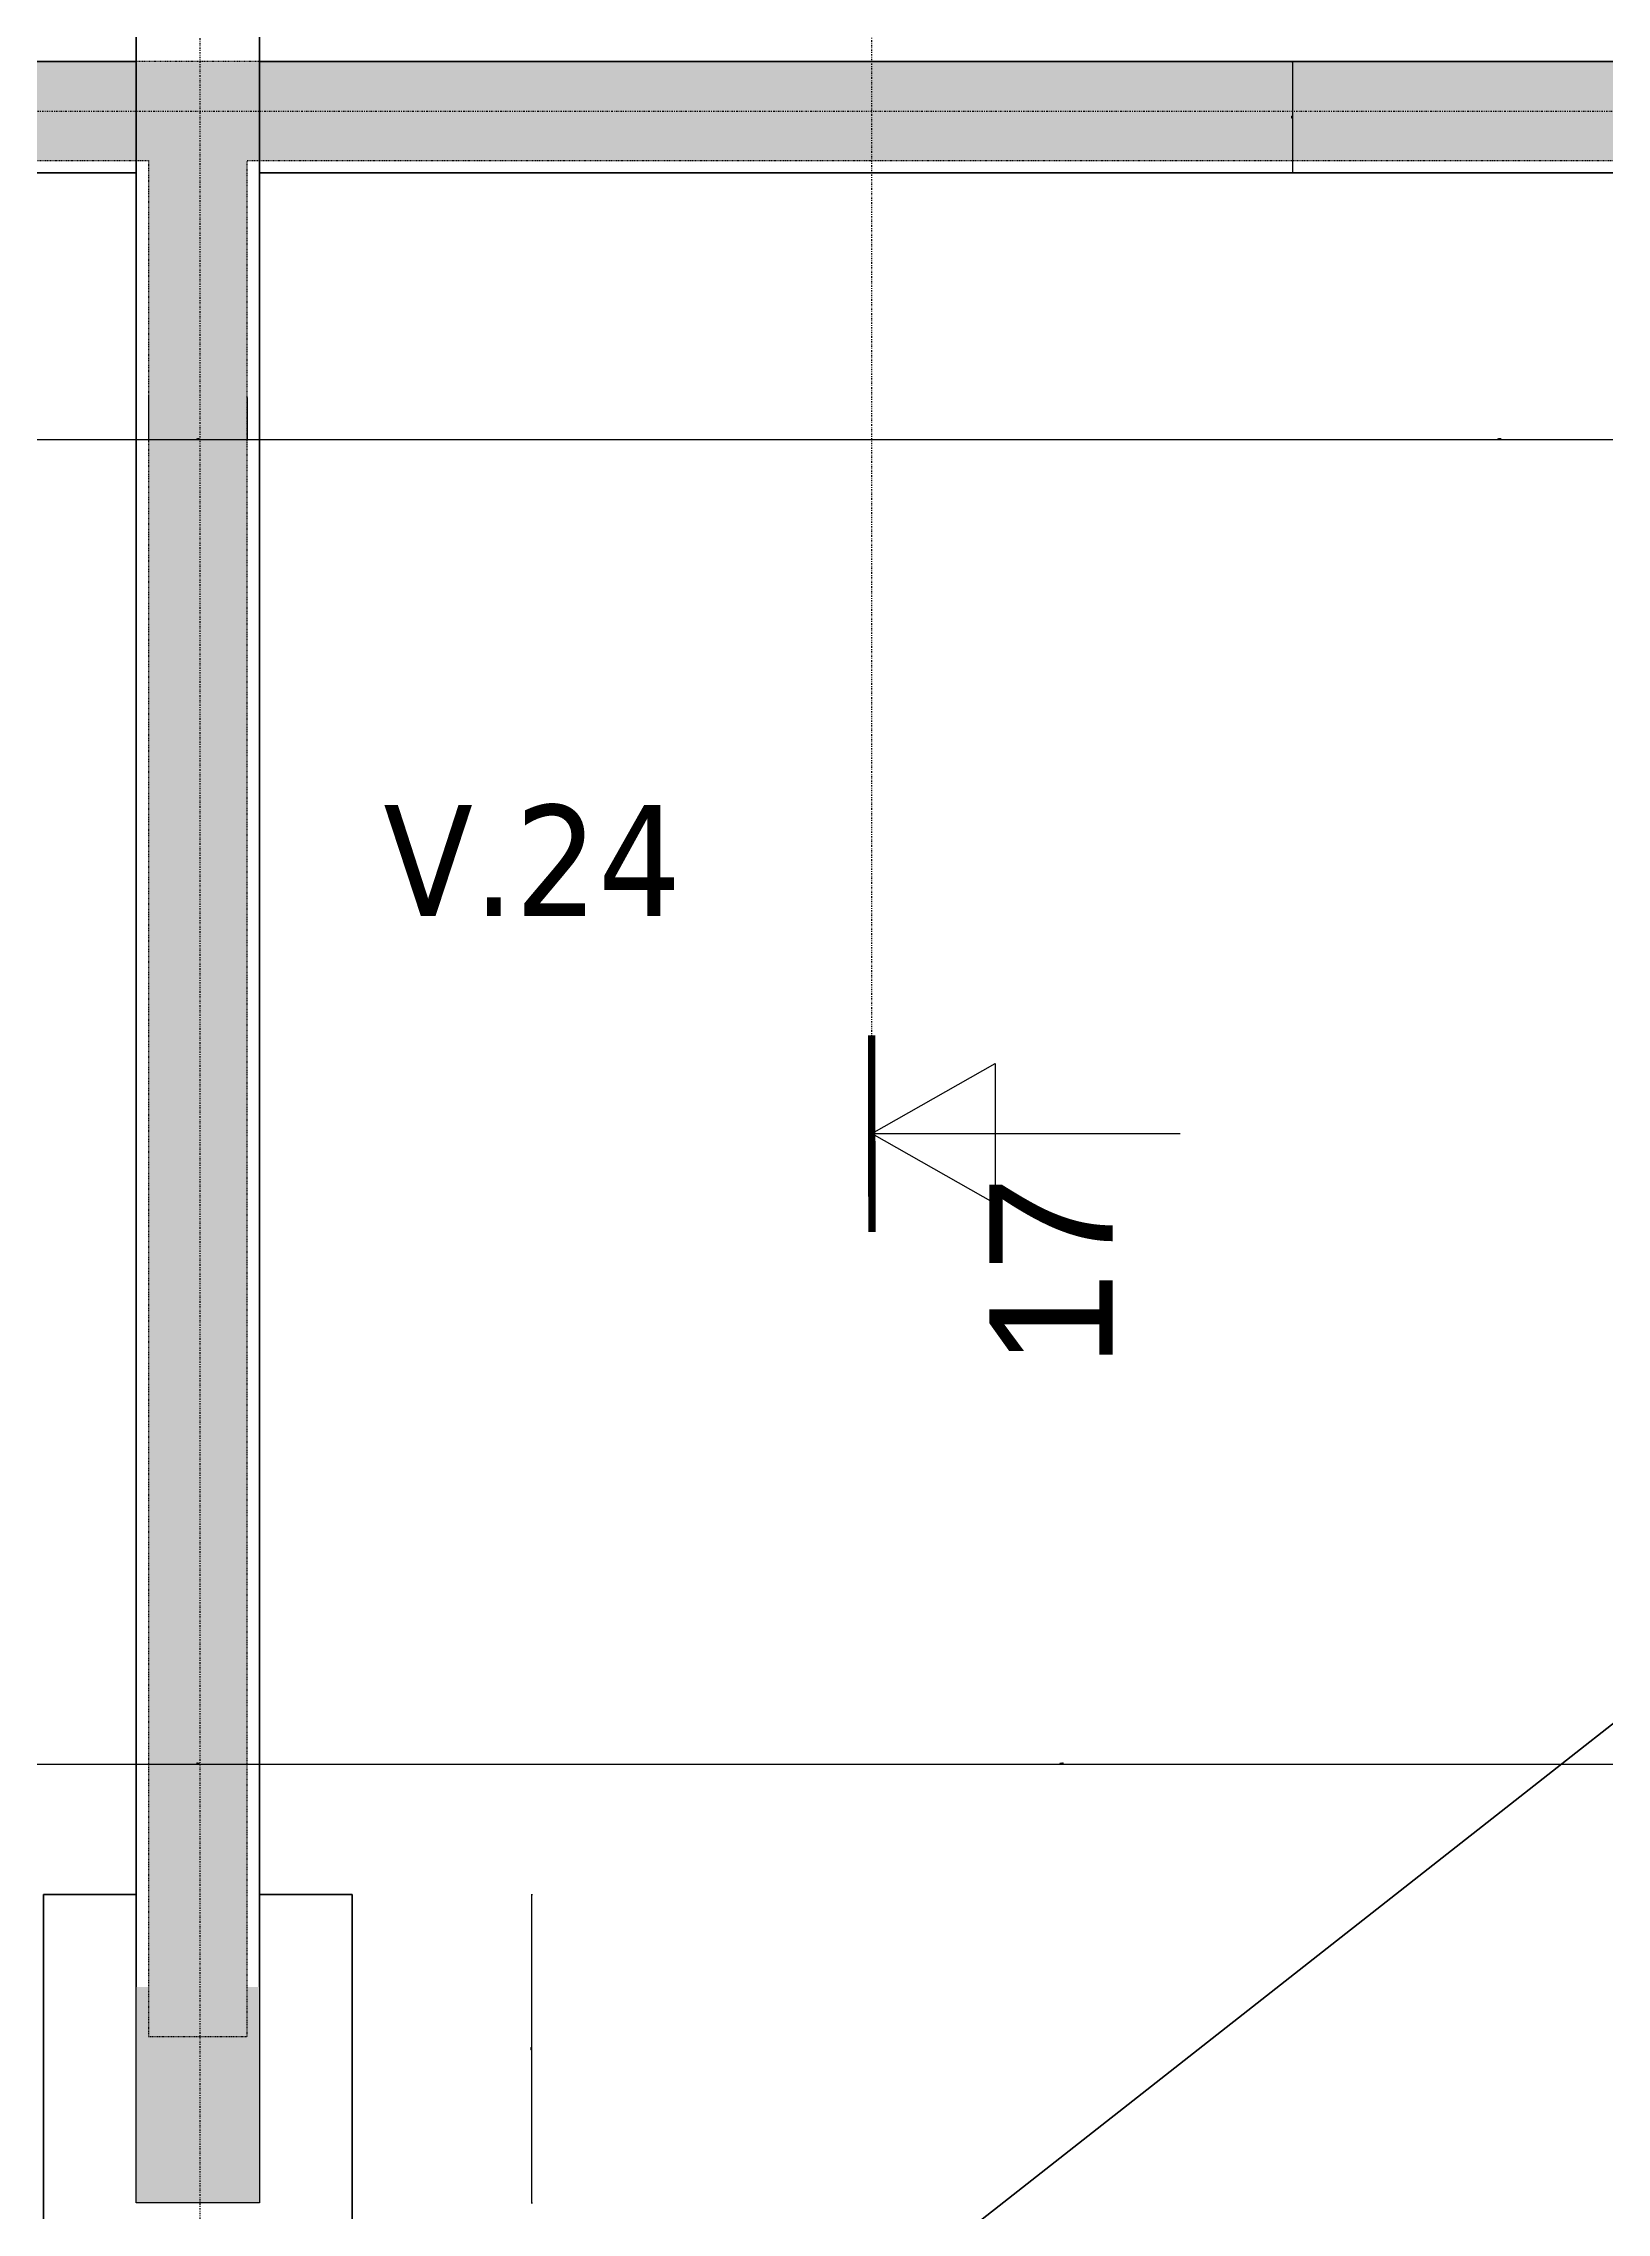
# Model space of a CAD drawing. Extents: x -12912 to 27386, y 1818 to 8189.
# Drawn here: x 4071 to 4324.4, y 6907.2 to 7258.9 of the extents above; entities that cross this region are included whole.
import ezdxf

# ---------------------------------------------------------------- set-up
doc = ezdxf.new("R2010")
doc.units = 0
doc.header["$MEASUREMENT"] = 0
for name, pattern in [('CACHE2', [4.7625, 3.175, -1.5875]), ('GrDotted', [0.4, 0.1, -0.1, 0.1, -0.1]), ('GrFeatureAxis', [0.85, 0.25, -0.2, 0.1, -0.2, 0.1]), ('STRICHPUNKT2_S11', [0.9, 0.7, -0.1, 0, -0.1])]:
    doc.linetypes.add(name, pattern=pattern)
doc.layers.get('0').update_dxf_attribs({"linetype": 'CONTINUOUS'})
doc.layers.get('DEFPOINTS').update_dxf_attribs({"linetype": 'CONTINUOUS'})
for name, color, linetype in [('K_ENT_M_Building_Coffrage PH Sous sol', 7, 'CONTINUOUS'), ('STR_AXES_REPERE', 1, 'CONTINUOUS'), ('STR_COTATION', 1, 'CONTINUOUS'), ('STR_SURCH', 9, 'CACHE2'), ('STR_TXT_V', 102, 'CONTINUOUS')]:
    doc.layers.add(name, color=color, linetype=linetype)
for name, color, linetype, lineweight in [('STR_AXES', 4, 'STRICHPUNKT2_S11', 25), ('STR_DALLES', 103, 'CONTINUOUS', 35), ('STR_dob_dalles', 130, 'CONTINUOUS', 35), ('STR_POUTRES', 102, 'CONTINUOUS', 35), ('STR_VOILES', 6, 'CONTINUOUS', 70)]:
    doc.layers.add(name, color=color, linetype=linetype, lineweight=lineweight)
doc.styles.add('EPAIS', font='TAHOMA.TTF')
doc.styles.add('GrCut', font='swissli.ttf', dxfattribs={"height": 0.2})
doc.styles.add('GrDimensions', font='simplex.shx')
doc.dimstyles.new('GrDimensions', dxfattribs={"dimtxt": 0.09, "dimasz": 0.05, "dimexe": 0.07, "dimexo": 0, "dimgap": 0.05, "dimtad": 1, "dimzin": 0, "dimdsep": 46, "dimtxsty": 'GrDimensions', "dimblk": 'ARCHTICK', "dimblk1": 'ARCHTICK', "dimblk2": 'ARCHTICK', "dimcen": 0.09, "dimadec": 0, "dimazin": 0, "dimtfac": 1, "dimtdec": 4, "dimtmove": 0, "dimatfit": 3, "dimldrblk": 'OPEN30', "dimfxl": 0, "dimtolj": 1, "dimtzin": 0, "dimarcsym": 0})
doc.dimstyles.new('Novo_MALKO', dxfattribs={"dimscale": 1.3, "dimtxt": 0.09, "dimasz": 0.05, "dimexe": 0.07, "dimexo": 0, "dimgap": 0.05, "dimtad": 1, "dimdec": 0, "dimlfac": 100, "dimzin": 0, "dimdsep": 46, "dimtxsty": 'GrDimensions', "dimblk": 'ARCHTICK', "dimcen": 0.09, "dimadec": 0, "dimazin": 0, "dimtfac": 1, "dimtdec": 0, "dimtmove": 0, "dimatfit": 3, "dimldrblk": 'OPEN30', "dimfxl": 0, "dimtolj": 1, "dimtzin": 0, "dimarcsym": 0})
pattern_1 = [(0, (5243.0074, 5883.9378), (1.190625, 2.38125), [0, -2.38125])]

# ---------------------------------------------------------------- blocks, each defined once
blk = doc.blocks.new('_ArchTick')
at = {"color": 0, "linetype": 'ByBlock', "const_width": 0.15}
blk.add_lwpolyline([(-0.5, -0.5), (0.5, 0.5)], dxfattribs=at)
blk = doc.blocks.new('*D178')
at = {"layer": 'DEFPOINTS', "color": 0, "linetype": 'Continuous'}
for p in [(3826.01, 6976.98), (4086.01, 6979.94), (4086.01, 6976.98)]:
    blk.add_point(p, dxfattribs=at)
at = {"layer": 'STR_COTATION', "color": 0, "linetype": 'Continuous', "lineweight": -2}
for p, q in [((3826.01, 6976.98), (3826.01, 6980.03)), ((3826.01, 6979.94), (4086.01, 6979.94)), ((4086.01, 6976.98), (4086.01, 6980.03))]:
    blk.add_line(p, q, dxfattribs=at)
at = {"layer": 'STR_COTATION', "color": 0, "linetype": 'Continuous', "lineweight": -2, "xscale": 0.065, "yscale": 0.065, "zscale": 0.065, "rotation": 180}
blk.add_blockref('_ArchTick', (3826.01, 6979.94), dxfattribs=at)
at = {"layer": 'STR_COTATION', "color": 0, "linetype": 'Continuous', "lineweight": -2, "xscale": 0.065, "yscale": 0.065, "zscale": 0.065}
blk.add_blockref('_ArchTick', (4086.01, 6979.94), dxfattribs=at)
at = {"layer": 'STR_COTATION', "color": 0, "linetype": 'Continuous', "lineweight": -3, "insert": (3956.01, 6980.06), "char_height": 0.117, "attachment_point": 5, "style": 'GrDimensions'}
blk.add_mtext('\\A1;260.00', dxfattribs=at)
blk = doc.blocks.new('_Open30')
at = {"color": 0, "linetype": 'ByBlock', "lineweight": -2}
for p, q in [((-1, 0.3), (0, 0)), ((0, 0), (-1, -0.3)), ((0, 0), (-1, 0))]:
    blk.add_line(p, q, dxfattribs=at)
blk = doc.blocks.new('*D179')
at = {"layer": 'DEFPOINTS', "color": 0, "linetype": 'Continuous'}
for p in [(4086.01, 6976.98), (4106.01, 6979.94), (4106.01, 6976.98)]:
    blk.add_point(p, dxfattribs=at)
at = {"layer": 'STR_COTATION', "color": 0, "linetype": 'Continuous', "lineweight": -2}
for p, q in [((4086.01, 6976.98), (4086.01, 6980.03)), ((4086.01, 6979.94), (4106.01, 6979.94)), ((4106.01, 6976.98), (4106.01, 6980.03))]:
    blk.add_line(p, q, dxfattribs=at)
at = {"layer": 'STR_COTATION', "color": 0, "linetype": 'Continuous', "lineweight": -2, "xscale": 0.065, "yscale": 0.065, "zscale": 0.065, "rotation": 180}
blk.add_blockref('_ArchTick', (4086.01, 6979.94), dxfattribs=at)
at = {"layer": 'STR_COTATION', "color": 0, "linetype": 'Continuous', "lineweight": -2, "xscale": 0.065, "yscale": 0.065, "zscale": 0.065}
blk.add_blockref('_ArchTick', (4106.01, 6979.94), dxfattribs=at)
at = {"layer": 'STR_COTATION', "color": 0, "linetype": 'Continuous', "lineweight": -3, "insert": (4096.01, 6980.06), "char_height": 0.117, "attachment_point": 5, "style": 'GrDimensions'}
blk.add_mtext('\\A1;2000', dxfattribs=at)
blk = doc.blocks.new('*D180')
at = {"layer": 'DEFPOINTS', "color": 0, "linetype": 'Continuous'}
for p in [(4106.01, 6976.98), (4366.01, 6979.94), (4366.01, 6976.98)]:
    blk.add_point(p, dxfattribs=at)
at = {"layer": 'STR_COTATION', "color": 0, "linetype": 'Continuous', "lineweight": -2}
for p, q in [((4106.01, 6976.98), (4106.01, 6980.03)), ((4106.01, 6979.94), (4366.01, 6979.94)), ((4366.01, 6976.98), (4366.01, 6980.03))]:
    blk.add_line(p, q, dxfattribs=at)
at = {"layer": 'STR_COTATION', "color": 0, "linetype": 'Continuous', "lineweight": -2, "xscale": 0.065, "yscale": 0.065, "zscale": 0.065, "rotation": 180}
blk.add_blockref('_ArchTick', (4106.01, 6979.94), dxfattribs=at)
at = {"layer": 'STR_COTATION', "color": 0, "linetype": 'Continuous', "lineweight": -2, "xscale": 0.065, "yscale": 0.065, "zscale": 0.065}
blk.add_blockref('_ArchTick', (4366.01, 6979.94), dxfattribs=at)
at = {"layer": 'STR_COTATION', "color": 0, "linetype": 'Continuous', "lineweight": -3, "insert": (4236.01, 6980.06), "char_height": 0.117, "attachment_point": 5, "style": 'GrDimensions'}
blk.add_mtext('\\A1;260.00', dxfattribs=at)
blk = doc.blocks.new('*D310')
at = {"layer": 'DEFPOINTS', "color": 0, "linetype": 'Continuous'}
for p in [(4088.01, 7201.87), (3545.06, 7200.67), (4088.01, 7194.64)]:
    blk.add_point(p, dxfattribs=at)
at = {"layer": 'STR_COTATION', "color": 0, "linetype": 'Continuous', "lineweight": -2}
for p, q in [((4088.01, 7201.87), (4088.01, 7194.55)), ((3545.06, 7200.67), (3545.06, 7194.55)), ((3545.06, 7194.64), (4088.01, 7194.64))]:
    blk.add_line(p, q, dxfattribs=at)
at = {"layer": 'STR_COTATION', "color": 0, "linetype": 'Continuous', "lineweight": -2, "xscale": 0.065, "yscale": 0.065, "zscale": 0.065, "rotation": 180}
blk.add_blockref('_ArchTick', (3545.06, 7194.64), dxfattribs=at)
at = {"layer": 'STR_COTATION', "color": 0, "linetype": 'Continuous', "lineweight": -2, "xscale": 0.065, "yscale": 0.065, "zscale": 0.065}
blk.add_blockref('_ArchTick', (4088.01, 7194.64), dxfattribs=at)
at = {"layer": 'STR_COTATION', "color": 0, "linetype": 'Continuous', "lineweight": -3, "insert": (3816.53, 7194.77), "char_height": 0.117, "attachment_point": 5, "style": 'GrDimensions'}
blk.add_mtext('\\A1;542.95', dxfattribs=at)
blk = doc.blocks.new('*D311')
at = {"layer": 'DEFPOINTS', "color": 0, "linetype": 'Continuous'}
for p in [(4088.01, 7201.87), (4104.01, 7201.45), (4104.01, 7194.64)]:
    blk.add_point(p, dxfattribs=at)
at = {"layer": 'STR_COTATION', "color": 0, "linetype": 'Continuous', "lineweight": -2}
for p, q in [((4088.01, 7201.87), (4088.01, 7194.55)), ((4104.01, 7201.45), (4104.01, 7194.55)), ((4088.01, 7194.64), (4104.01, 7194.64))]:
    blk.add_line(p, q, dxfattribs=at)
at = {"layer": 'STR_COTATION', "color": 0, "linetype": 'Continuous', "lineweight": -2, "xscale": 0.065, "yscale": 0.065, "zscale": 0.065, "rotation": 180}
blk.add_blockref('_ArchTick', (4088.01, 7194.64), dxfattribs=at)
at = {"layer": 'STR_COTATION', "color": 0, "linetype": 'Continuous', "lineweight": -2, "xscale": 0.065, "yscale": 0.065, "zscale": 0.065}
blk.add_blockref('_ArchTick', (4104.01, 7194.64), dxfattribs=at)
at = {"layer": 'STR_COTATION', "color": 0, "linetype": 'Continuous', "lineweight": -3, "insert": (4096.01, 7194.77), "char_height": 0.117, "attachment_point": 5, "style": 'GrDimensions'}
blk.add_mtext('\\A1;1600', dxfattribs=at)
blk = doc.blocks.new('*D312')
at = {"layer": 'DEFPOINTS', "color": 0, "linetype": 'Continuous'}
for p in [(4104.01, 7201.45), (4509.96, 7200.09), (4509.96, 7194.64)]:
    blk.add_point(p, dxfattribs=at)
at = {"layer": 'STR_COTATION', "color": 0, "linetype": 'Continuous', "lineweight": -2}
for p, q in [((4104.01, 7201.45), (4104.01, 7194.55)), ((4509.96, 7200.09), (4509.96, 7194.55)), ((4104.01, 7194.64), (4509.96, 7194.64))]:
    blk.add_line(p, q, dxfattribs=at)
at = {"layer": 'STR_COTATION', "color": 0, "linetype": 'Continuous', "lineweight": -2, "xscale": 0.065, "yscale": 0.065, "zscale": 0.065, "rotation": 180}
blk.add_blockref('_ArchTick', (4104.01, 7194.64), dxfattribs=at)
at = {"layer": 'STR_COTATION', "color": 0, "linetype": 'Continuous', "lineweight": -2, "xscale": 0.065, "yscale": 0.065, "zscale": 0.065}
blk.add_blockref('_ArchTick', (4509.96, 7194.64), dxfattribs=at)
at = {"layer": 'STR_COTATION', "color": 0, "linetype": 'Continuous', "lineweight": -3, "insert": (4306.98, 7194.77), "char_height": 0.117, "attachment_point": 5, "style": 'GrDimensions'}
blk.add_mtext('\\A1;405.95', dxfattribs=at)
blk = doc.blocks.new('*D774')
at = {"layer": 'DEFPOINTS', "color": 0, "ltscale": 4.5}
for p in [(4267.94, 7255.91), (4267.94, 7237.91), (4273.44, 7237.91)]:
    blk.add_point(p, dxfattribs=at)
at = {"layer": 'STR_COTATION', "color": 0, "lineweight": -2, "ltscale": 4.5}
for p, q in [((4273.35, 7255.91), (4273.53, 7255.91)), ((4273.44, 7255.91), (4273.44, 7237.91)), ((4273.35, 7237.91), (4273.53, 7237.91))]:
    blk.add_line(p, q, dxfattribs=at)
at = {"layer": 'STR_COTATION', "color": 0, "lineweight": -2, "ltscale": 4.5, "xscale": 0.065, "yscale": 0.065, "zscale": 0.065}
for p, rotation in [((4273.44, 7255.91), 90), ((4273.44, 7237.91), 270)]:
    blk.add_blockref('_ArchTick', p, dxfattribs=dict(at, rotation=rotation))
at = {"layer": 'STR_COTATION', "color": 0, "ltscale": 4.5, "insert": (4273.32, 7246.91), "char_height": 0.117, "attachment_point": 5, "rotation": 90, "style": 'GrDimensions'}
blk.add_mtext('\\A1;1800', dxfattribs=at)
blk = doc.blocks.new('*D775')
at = {"layer": 'DEFPOINTS', "color": 0, "ltscale": 4.5}
for p in [(4121.01, 6958.81), (4150.14, 6958.81), (4106.01, 6908.81)]:
    blk.add_point(p, dxfattribs=at)
at = {"layer": 'STR_COTATION', "color": 0, "lineweight": -2, "ltscale": 4.5}
for p, q in [((4150.05, 6958.81), (4150.23, 6958.81)), ((4150.14, 6908.81), (4150.14, 6958.81)), ((4150.05, 6908.81), (4150.23, 6908.81))]:
    blk.add_line(p, q, dxfattribs=at)
at = {"layer": 'STR_COTATION', "color": 0, "lineweight": -2, "ltscale": 4.5, "xscale": 0.065, "yscale": 0.065, "zscale": 0.065}
for p, rotation in [((4150.14, 6958.81), 90), ((4150.14, 6908.81), 270)]:
    blk.add_blockref('_ArchTick', p, dxfattribs=dict(at, rotation=rotation))
at = {"layer": 'STR_COTATION', "color": 0, "ltscale": 4.5, "insert": (4150.02, 6933.81), "char_height": 0.117, "attachment_point": 5, "rotation": 90, "style": 'GrDimensions'}
blk.add_mtext('\\A1;5000', dxfattribs=at)
blk = doc.blocks.new('*D776')
at = {"layer": 'DEFPOINTS', "color": 0, "ltscale": 4.5}
for p in [(4106.01, 6908.81), (4121.01, 6852.02), (4121.01, 6846.27)]:
    blk.add_point(p, dxfattribs=at)
at = {"layer": 'STR_COTATION', "color": 0, "lineweight": -2, "ltscale": 4.5}
for p, q in [((4106.01, 6846.36), (4106.01, 6846.18)), ((4106.01, 6846.27), (4121.01, 6846.27)), ((4121.01, 6846.36), (4121.01, 6846.18))]:
    blk.add_line(p, q, dxfattribs=at)
at = {"layer": 'STR_COTATION', "color": 0, "lineweight": -2, "ltscale": 4.5, "xscale": 0.065, "yscale": 0.065, "zscale": 0.065, "rotation": 180}
blk.add_blockref('_ArchTick', (4106.01, 6846.27), dxfattribs=at)
at = {"layer": 'STR_COTATION', "color": 0, "lineweight": -2, "ltscale": 4.5, "xscale": 0.065, "yscale": 0.065, "zscale": 0.065}
blk.add_blockref('_ArchTick', (4121.01, 6846.27), dxfattribs=at)
at = {"layer": 'STR_COTATION', "color": 0, "ltscale": 4.5, "insert": (4113.51, 6846.39), "char_height": 0.117, "attachment_point": 5, "style": 'GrDimensions'}
blk.add_mtext('\\A1;1500', dxfattribs=at)

msp = doc.modelspace()

# ---------------------------------------------------------------- hatches: boundary and pattern name
at = {"layer": 'STR_AXES_REPERE', "linetype": 'Continuous'}
msp.add_hatch(color=256, dxfattribs=at).paths.add_polyline_path([(4086.009, 6908.81), (4086.009, 6943.81), (4106.009, 6943.81), (4106.009, 6908.81)])
at = {"layer": 'STR_SURCH', "linetype": 'Continuous'}
h = msp.add_hatch(dxfattribs=at)
h.set_pattern_fill('DOTS', color=256, scale=1.5, style=0)
h.set_pattern_definition(pattern_1)
h.paths.add_polyline_path([(4104.007, 7255.914), (3545.056, 7255.914), (3545.056, 7239.914), (4088.007, 7239.914)])
h = msp.add_hatch(dxfattribs=at)
h.set_pattern_fill('DOTS', color=256, scale=1.5, style=0)
h.set_pattern_definition(pattern_1)
h.paths.add_polyline_path([(4104.007, 7255.914), (4088.007, 7239.914), (4088.007, 6935.802), (4104.007, 6935.802)])
h = msp.add_hatch(dxfattribs=at)
h.set_pattern_fill('DOTS', color=256, scale=1.5, style=0)
h.set_pattern_definition(pattern_1)
h.paths.add_polyline_path([(4537.073, 7255.914), (4096.007, 7255.914), (4096.007, 7239.914), (4537.073, 7239.914)])

# ---------------------------------------------------------------- linework, layer by layer
at = {"layer": 'K_ENT_M_Building_Coffrage PH Sous sol', "color": 7, "linetype": 'Continuous'}
for p, q in [((4205.244, 7082.138), (4225.244, 7093.484)), ((4225.244, 7093.484), (4225.244, 7070.791)), ((4205.244, 7082.138), (4225.244, 7082.138)), ((4205.244, 7082.138), (4225.244, 7070.791)), ((4225.244, 7082.138), (4255.244, 7082.138))]:
    msp.add_line(p, q, dxfattribs=at)
at = {"layer": 'K_ENT_M_Building_Coffrage PH Sous sol', "color": 7, "linetype": 'GrFeatureAxis'}
msp.add_lwpolyline([(4205.244, 7082.138), (4205.244, 7548.45)], dxfattribs=at)
at = {"layer": 'K_ENT_M_Building_Coffrage PH Sous sol', "color": 7, "linetype": 'Continuous', "const_width": 1.2}
msp.add_lwpolyline([(4205.224, 7098.063), (4205.264, 7066.213)], dxfattribs=at)
at = {"layer": 'STR_AXES', "linetype": 'GrFeatureAxis'}
for p, q in [((4096.36, 5622.963), (4096.36, 8022.963)), ((-1309.741, 7247.914), (7906.576, 7247.914))]:
    msp.add_line(p, q, dxfattribs=at)
at = {"layer": 'STR_AXES_REPERE', "linetype": 'Continuous'}
for p, q in [((4086.009, 6908.81), (4086.009, 6943.81)), ((4106.009, 6943.81), (4106.009, 6908.81)), ((4106.009, 6908.81), (4086.009, 6908.81))]:
    msp.add_line(p, q, dxfattribs=at)
at = {"layer": 'STR_DALLES', "linetype": 'Continuous'}
msp.add_line((4366.006, 7255.914), (4106.009, 7255.914), dxfattribs=at)
at = {"layer": 'STR_dob_dalles', "linetype": 'Continuous', "lineweight": 35}
msp.add_line((4648.007, 7239.938), (3776.007, 6554.998), dxfattribs=at)
at = {"layer": 'STR_POUTRES', "linetype": 'Continuous'}
for p, q in [((3918.172, 7255.914), (4086.006, 7255.914)), ((4086.006, 7237.914), (3826.009, 7237.914)), ((4366.006, 7237.914), (4106.009, 7237.914)), ((4071.007, 6958.81), (4086.006, 6958.81)), ((4071.007, 6358.81), (4071.007, 6958.81)), ((4106.009, 6958.81), (4121.007, 6958.81)), ((4121.007, 6958.81), (4121.007, 6358.81))]:
    msp.add_line(p, q, dxfattribs=at)
at = {"layer": 'STR_SURCH', "linetype": 'GrDotted', "ltscale": 0.25}
for p, q in [((4096.007, 7255.914), (4086.007, 7255.914)), ((4088.007, 6935.802), (4104.007, 6935.802))]:
    msp.add_line(p, q, dxfattribs=at)
at = {"layer": 'STR_SURCH', "linetype": 'GrDotted', "ltscale": 0.125}
msp.add_line((4104.007, 7255.914), (4096.007, 7255.914), dxfattribs=at)
at = {"layer": 'STR_SURCH', "linetype": 'GrDotted', "ltscale": 0.050031}
msp.add_line((4106.009, 7255.914), (4104.007, 7255.914), dxfattribs=at)
at = {"layer": 'STR_SURCH', "linetype": 'GrDotted'}
for p, q in [((3545.056, 7239.914), (4088.007, 7239.914)), ((4088.007, 7239.914), (4088.007, 6935.802)), ((4104.007, 7239.914), (4537.073, 7239.914)), ((4104.007, 6935.802), (4104.007, 7239.714))]:
    msp.add_line(p, q, dxfattribs=at)
at = {"layer": 'STR_VOILES', "linetype": 'Continuous'}
for p, q in [((4086.006, 7255.914), (4086.006, 7415.762)), ((4106.009, 7415.762), (4106.009, 7255.914)), ((4086.006, 6943.81), (4086.006, 7255.914)), ((4106.009, 7255.914), (4106.009, 6943.81))]:
    msp.add_line(p, q, dxfattribs=at)

# ---------------------------------------------------------------- texts
at = {"layer": 'K_ENT_M_Building_Coffrage PH Sous sol', "color": 7, "linetype": 'Continuous', "insert": (4234.283, 7059.728), "char_height": 20, "attachment_point": 5, "rotation": 90, "style": 'GrCut'}
msp.add_mtext('{17}', dxfattribs=at)
at = {"layer": 'STR_TXT_V', "ltscale": 4.5, "style": 'EPAIS'}
msp.add_text('V.24', height=18, dxfattribs=at).set_placement((4126.076, 7117.406))

# ---------------------------------------------------------------- dimensions: what is measured, and where the dimension line sits
at = {"layer": 'STR_COTATION', "ltscale": 4.5}
for base, p1, p2, picture, middle in [((4273.44, 7237.914), (4267.936, 7255.914), (4267.936, 7237.914), '*D774', (4273.317, 7246.914)), ((4150.139, 6958.81), (4106.009, 6908.81), (4121.007, 6958.81), '*D775', (4150.015, 6933.81))]:
    dim = msp.add_linear_dim(base=base, p1=p1, p2=p2, angle=90, dimstyle='Novo_MALKO', dxfattribs=at)
    dim.commit()
    dim.dimension.update_dxf_attribs({"geometry": picture, "text_midpoint": middle})
at = {"layer": 'STR_COTATION', "linetype": 'Continuous', "lineweight": -3}
for base, p1, p2, override, picture, middle in [((4088.007, 7194.643), (3545.056, 7200.672), (4088.007, 7201.865), {"dimscale": 1.3, "dimtmove": 1}, '*D310', (3816.532, 7194.767)), ((4104.007, 7194.643), (4088.007, 7201.865), (4104.007, 7201.449), {"dimscale": 1.3, "dimdec": 0, "dimlfac": 100, "dimzin": 0, "dimtmove": 1}, '*D311', (4096.007, 7194.767)), ((4509.959, 7194.643), (4104.007, 7201.449), (4509.959, 7200.095), {"dimscale": 1.3, "dimtmove": 1}, '*D312', (4306.983, 7194.767)), ((4086.006, 6979.937), (3826.009, 6976.978), (4086.006, 6976.978), {"dimscale": 1.3, "dimtmove": 1}, '*D178', (3956.007, 6980.061)), ((4106.009, 6979.937), (4086.006, 6976.978), (4106.009, 6976.978), {"dimscale": 1.3, "dimdec": 0, "dimlfac": 100, "dimzin": 0, "dimtmove": 1}, '*D179', (4096.007, 6980.061)), ((4366.006, 6979.937), (4106.009, 6976.978), (4366.006, 6976.978), {"dimscale": 1.3, "dimtmove": 1}, '*D180', (4236.007, 6980.061))]:
    dim = msp.add_linear_dim(base=base, p1=p1, p2=p2, dimstyle='GrDimensions', override=override, dxfattribs=at)
    dim.commit()
    dim.dimension.update_dxf_attribs({"geometry": picture, "text_midpoint": middle})
at = {"layer": 'STR_COTATION', "ltscale": 4.5}
dim = msp.add_linear_dim(base=(4121.007, 6846.271), p1=(4106.009, 6908.81), p2=(4121.007, 6852.024), dimstyle='Novo_MALKO', dxfattribs=at)
dim.commit()
dim.dimension.update_dxf_attribs({"geometry": '*D776', "text_midpoint": (4113.508, 6846.394)})

doc.saveas('drawing.dxf')
